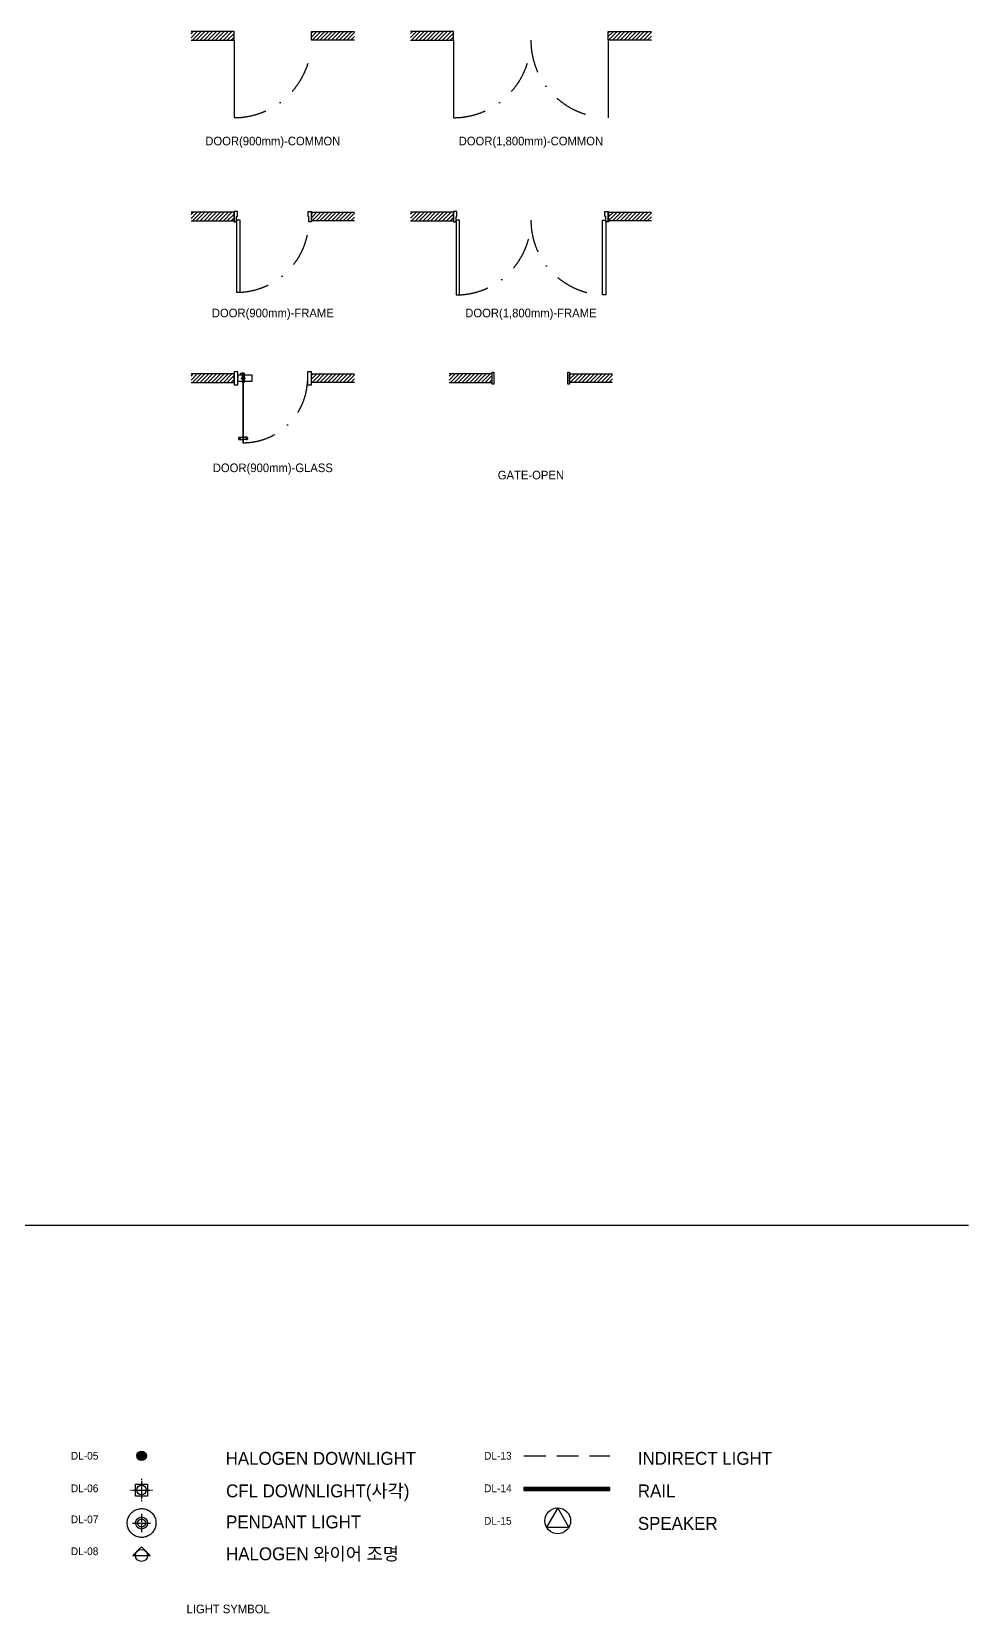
# Model space of a CAD drawing. Header units: millimetres. Extents: x -551172 to 227904, y -3435 to 261611.
# Drawn here: x -451879 to -440991, y 123338 to 141725 of the extents above; entities that cross this region are included whole.
import ezdxf
from ezdxf.enums import TextEntityAlignment as Align

# ---------------------------------------------------------------- set-up
doc = ezdxf.new("R2010")
doc.units = ezdxf.units.MM
doc.header["$LTSCALE"] = 100
doc.linetypes.add('DASHDOT', pattern=[25.4, 12.7, -6.35, 0, -6.35])
doc.linetypes.add('HIDDENX2', pattern=[19.05, 12.7, -6.35])
doc.layers.get('DEFPOINTS').update_dxf_attribs({"color": 248})
for name, color, linetype in [('0 @ 1', 7, 'Continuous'), ('C-LIGHT', 5, 'Continuous'), ('C-LIGHT(IN)', 10, 'HIDDENX2'), ('F-DOOR', 6, 'Continuous'), ('F-HAT', 251, 'Continuous'), ('F-WALL2', 3, 'Continuous'), ('F-WIN', 4, 'Continuous')]:
    doc.layers.add(name, color=color, linetype=linetype)
doc.styles.add('YOURNAME', font='HYWULM.TTF')
pattern_1 = [(45, (-210121.13, 107850.49), (-22.4506403, 22.4506403), [])]

# ---------------------------------------------------------------- blocks, each defined once
blk = doc.blocks.new('F-DOOR-GLASSDOOR')
at = {"layer": 'F-DOOR'}
h = blk.add_hatch(dxfattribs=at)
h.set_pattern_fill('ANSI31', color=8)
h.set_pattern_definition([(45, (34.5617, 278.1484), (-2.24506403, 2.24506403), [])])
edge = h.paths.add_edge_path()
edge.add_spline(control_points=[(-186144, -56113), (-186157, -56113), (-186157, -56126)], knot_values=[0, 0, 0, 0.25, 0.25, 0.25], weights=[1, 0.707107, 1], degree=2, periodic=0)
edge.add_spline(control_points=[(-186157, -56126), (-186157, -56138), (-186144, -56138)], knot_values=[0.75, 0.75, 0.75, 1, 1, 1], weights=[1, 0.707107, 1], degree=2, periodic=0)
edge.add_arc((-186144, -56132), 6.25, 90, 269.0475, ccw=False)
edge.add_arc((-186144, -56120), 6.25, 270, 449.0543)
h.paths.add_polyline_path([(-186066, -56136), (-186066, -56136), (-186066, -56136), (-186066, -56136)])
h = blk.add_hatch(dxfattribs=at)
h.set_pattern_fill('ANSI31', color=8)
h.set_pattern_definition([(45, (119.5622, 278.1484), (-2.24506403, 2.24506403), [])])
edge = h.paths.add_edge_path()
edge.add_spline(control_points=[(-186059, -56113), (-186072, -56113), (-186072, -56126)], knot_values=[0, 0, 0, 0.25, 0.25, 0.25], weights=[1, 0.707107, 1], degree=2, periodic=0)
edge.add_spline(control_points=[(-186072, -56126), (-186072, -56138), (-186059, -56138)], knot_values=[0.75, 0.75, 0.75, 1, 1, 1], weights=[1, 0.707107, 1], degree=2, periodic=0)
edge.add_arc((-186059, -56132), 6.25, 90, 269.0475, ccw=False)
edge.add_arc((-186059, -56120), 6.25, 270, 449.0543)
h.paths.add_polyline_path([(-185981, -56136), (-185981, -56136), (-185981, -56136), (-185981, -56136)])
at = {"layer": 'F-DOOR', "color": 1, "linetype": 'DASHDOT', "ltscale": 0.02}
for p, q in [((-186129, -55426), (-186074, -55426)), ((-186102, -55398), (-186102, -55453))]:
    blk.add_line(p, q, dxfattribs=at)
at = {"layer": 'F-DOOR', "color": 251}
for p, q in [((-186105, -55366), (-186105, -56176)), ((-186099, -56176), (-186099, -55366))]:
    blk.add_line(p, q, dxfattribs=at)
at = {"layer": 'F-DOOR', "color": 5}
for p, q in [((-186144, -56113), (-186107, -56113)), ((-186144, -56138), (-186107, -56138)), ((-186059, -56113), (-186097, -56113)), ((-186059, -56138), (-186097, -56138))]:
    blk.add_line(p, q, dxfattribs=at)
at = {"layer": 'F-DOOR', "color": 8}
for points in [[(-186114, -55466), (-186162, -55466), (-186162, -55386), (-186114, -55386)], [(-186089, -55386), (-186002, -55386), (-186002, -55466), (-186089, -55466)]]:
    blk.add_lwpolyline(points, dxfattribs=at)
at = {"layer": 'F-DOOR', "color": 5, "elevation": 0}
for points in [[(-186107, -55476), (-186107, -55366), (-186114, -55366), (-186114, -55476)], [(-186097, -55476), (-186097, -55366), (-186089, -55366), (-186089, -55476)]]:
    blk.add_lwpolyline(points, close=True, dxfattribs=at)
at = {"layer": 'F-DOOR'}
blk.add_lwpolyline([(-186097, -56174), (-186097, -55368), (-186099, -55366), (-186105, -55366), (-186107, -55368), (-186107, -56174), (-186105, -56176), (-186099, -56176), (-186097, -56174)], dxfattribs=at)
at = {"layer": 'F-DOOR', "color": 8}
for points in [[(-186144, -56138, -0.994521), (-186144, -56126, 0.991782), (-186144, -56113)], [(-186059, -56138, -0.994521), (-186059, -56126, 0.991782), (-186059, -56113)]]:
    blk.add_lwpolyline(points, format="xyb", dxfattribs=at)
blk.add_circle((-186102, -55426), 7.5, dxfattribs=at)
at = {"layer": 'F-DOOR', "color": 1, "linetype": 'DASHDOT', "ltscale": 0.03}
blk.add_arc((-186102, -55426), 60, 90, 180, dxfattribs=at)
at = {"layer": 'F-DOOR', "color": 1, "linetype": 'DASHDOT', "ltscale": 0.3}
blk.add_arc((-186102, -55426), 750, 270, 0, dxfattribs=at)
at = {"layer": 'F-DOOR', "color": 5}
for points in [[(-186157, -56126), (-186157, -56113), (-186144, -56113), (-186132, -56113), (-186132, -56126), (-186132, -56138), (-186144, -56138), (-186157, -56138), (-186157, -56126)], [(-186072, -56126), (-186072, -56113), (-186059, -56113), (-186047, -56113), (-186047, -56126), (-186047, -56138), (-186059, -56138), (-186072, -56138), (-186072, -56126)]]:
    blk.add_rational_spline(points, [1, 0.707106781187, 1, 0.707106781187, 1, 0.707106781187, 1, 0.707106781187, 1], degree=2, knots=[0, 0, 0, 0.25, 0.25, 0.5, 0.5, 0.75, 0.75, 1, 1, 1], dxfattribs=at)
at = {"layer": 'F-WIN'}
for points in [[(-186207, -55501), (-186162, -55501), (-186162, -55351), (-186207, -55351)], [(-185352, -55501), (-185307, -55501), (-185307, -55351), (-185352, -55351)]]:
    blk.add_lwpolyline(points, close=True, dxfattribs=at)
blk = doc.blocks.new('F-DOOR-900-2')
at = {"layer": 'F-DOOR'}
for points in [[(-189798, -34791), (-189838, -34791), (-189838, -34911), (-189808, -34911), (-189808, -34891), (-189808, -34851), (-189798, -34851)], [(-189768, -34891), (-189808, -34891), (-189808, -35731), (-189768, -35731)], [(-188978, -34791), (-188938, -34791), (-188938, -34911), (-188968, -34911), (-188968, -34891), (-188968, -34851), (-188978, -34851)]]:
    blk.add_lwpolyline(points, close=True, dxfattribs=at)
at = {"layer": 'F-DOOR', "color": 1, "linetype": 'DASHDOT', "ltscale": 0.3}
blk.add_arc((-189808, -34891), 840, 270, 0, dxfattribs=at)
blk = doc.blocks.new('F-DOOR-1800-1')
at = {"layer": 'F-DOOR'}
for p, q in [((-239405, 28977), (-239405, 28077)), ((-237605, 28977), (-237605, 28077))]:
    blk.add_line(p, q, dxfattribs=at)
at = {"layer": 'F-DOOR', "color": 1, "linetype": 'DASHDOT', "ltscale": 0.3}
for centre, start, end in [((-239405, 28977), 270, 0), ((-237605, 28977), 180, 270)]:
    blk.add_arc(centre, 900, start, end, dxfattribs=at)
blk = doc.blocks.new('F-DOOR-1800-2')
at = {"layer": 'F-DOOR'}
for points in [[(-236239, 29087), (-236279, 29087), (-236279, 28967), (-236249, 28967), (-236249, 28977), (-236249, 29027), (-236239, 29027)], [(-234519, 29087), (-234479, 29087), (-234479, 28967), (-234509, 28967), (-234509, 28977), (-234509, 29027), (-234519, 29027)], [(-236209, 28987), (-236249, 28987), (-236249, 28117), (-236209, 28117)], [(-234549, 28987), (-234509, 28987), (-234509, 28117), (-234549, 28117)]]:
    blk.add_lwpolyline(points, close=True, dxfattribs=at)
at = {"layer": 'F-DOOR', "color": 1, "linetype": 'DASHDOT', "ltscale": 0.3}
for centre, start, end in [((-236249, 28987), 270, 0), ((-234509, 28987), 180, 270)]:
    blk.add_arc(centre, 870, start, end, dxfattribs=at)
blk = doc.blocks.new('F-DOOR-900-1')
at = {"layer": 'F-DOOR'}
blk.add_line((-185614, -32456), (-185614, -33356), dxfattribs=at)
at = {"layer": 'F-DOOR', "color": 1, "linetype": 'DASHDOT', "ltscale": 0.3}
blk.add_arc((-185614, -32456), 900, 270, 0, dxfattribs=at)

msp = doc.modelspace()

# ---------------------------------------------------------------- hatches: boundary and pattern name
at = {"layer": 'C-LIGHT', "ltscale": 10}
msp.add_hatch(color=1, dxfattribs=at).paths.add_polyline_path([(-450545.2, 125170.1, 1), (-450656.1, 125170.1, 1)])
at = {"layer": 'F-HAT'}
h = msp.add_hatch(dxfattribs=at)
h.set_pattern_fill('ANSI31', color=256, scale=10)
h.set_pattern_definition([(45, (-210121.13, 109950.642), (-22.4506403, 22.4506403), [])])
h.paths.add_polyline_path([(-448125.8, 141724.8), (-448625.8, 141724.8), (-448625.8, 141624.8), (-448125.8, 141624.8)])
h.paths.add_polyline_path([(-449525.8, 141724.8), (-450025.8, 141724.8), (-450025.8, 141624.8), (-449525.8, 141624.8)])
h = msp.add_hatch(dxfattribs=at)
h.set_pattern_fill('ANSI31', color=256, scale=10)
h.set_pattern_definition([(45, (-207571.205, 112647.314), (-22.4506403, 22.4506403), [])])
h.paths.add_polyline_path([(-444675.9, 141724.8), (-445175.9, 141724.8), (-445175.9, 141624.8), (-444675.9, 141624.8)])
h.paths.add_polyline_path([(-446975.9, 141724.8), (-447475.9, 141724.8), (-447475.9, 141624.8), (-446975.9, 141624.8)])
h = msp.add_hatch(dxfattribs=at)
h.set_pattern_fill('ANSI31', color=256, scale=10)
h.set_pattern_definition(pattern_1)
h.paths.add_polyline_path([(-448125.8, 139624.6), (-448625.8, 139624.6), (-448625.8, 139524.6), (-448125.8, 139524.6)])
h.paths.add_polyline_path([(-449525.8, 139624.6), (-450025.8, 139624.6), (-450025.8, 139524.6), (-449525.8, 139524.6)])
h = msp.add_hatch(dxfattribs=at)
h.set_pattern_fill('ANSI31', color=256, scale=10)
h.set_pattern_definition(pattern_1)
h.paths.add_polyline_path([(-448125.8, 139624.6), (-448625.8, 139624.6), (-448625.8, 139524.6), (-448125.8, 139524.6)])
h.paths.add_polyline_path([(-449525.8, 139624.6), (-450025.8, 139624.6), (-450025.8, 139524.6), (-449525.8, 139524.6)])
h = msp.add_hatch(dxfattribs=at)
h.set_pattern_fill('ANSI31', color=256, scale=10)
h.set_pattern_definition([(45, (-207571.205, 110547.163), (-22.4506403, 22.4506403), [])])
h.paths.add_polyline_path([(-444675.9, 139624.6), (-445175.9, 139624.6), (-445175.9, 139524.6), (-444675.9, 139524.6)])
h.paths.add_polyline_path([(-446975.9, 139624.6), (-447475.9, 139624.6), (-447475.9, 139524.6), (-446975.9, 139524.6)])
h = msp.add_hatch(dxfattribs=at)
h.set_pattern_fill('ANSI31', color=256, scale=10)
h.set_pattern_definition([(45, (-210121.13, 105971.9), (-22.4506403, 22.4506403), [])])
h.paths.add_polyline_path([(-449525.8, 137646), (-449525.8, 137746), (-450025.8, 137746), (-450025.8, 137646)])
h.paths.add_polyline_path([(-448625.8, 137746), (-448625.8, 137646), (-448125.8, 137646), (-448125.8, 137746)])
h = msp.add_hatch(dxfattribs=at)
h.set_pattern_fill('ANSI31', color=256, scale=10)
h.set_pattern_definition([(45, (-207121.205, 105971.9), (-22.4506403, 22.4506403), [])])
h.paths.add_polyline_path([(-445125.9, 137746), (-445625.9, 137746), (-445625.9, 137646), (-445125.9, 137646)])
h.paths.add_polyline_path([(-446525.9, 137746), (-447025.9, 137746), (-447025.9, 137646), (-446525.9, 137646)])

# ---------------------------------------------------------------- linework, layer by layer
at = {"layer": 'C-LIGHT', "color": 1}
for p, q in [((-450602, 124900.9), (-450602, 124886.9)), ((-450602, 124876.4), (-450602, 124666.4)), ((-450731.5, 124771.4), (-450717.5, 124771.4)), ((-450707, 124771.4), (-450497, 124771.4)), ((-450486.5, 124771.4), (-450472.5, 124771.4)), ((-446156.7, 124789.1), (-445156.7, 124789.1)), ((-446156.7, 124779.1), (-445156.7, 124779.1)), ((-450602, 124655.9), (-450602, 124641.9)), ((-450601.1, 124493.5, 0), (-450601.1, 124395.5, 0)), ((-450706.1, 124388.5, 0), (-450608.1, 124388.5, 0)), ((-450601.1, 124381.5, 0), (-450601.1, 124283.5, 0)), ((-450594.1, 124388.5, 0), (-450496.1, 124388.5, 0))]:
    msp.add_line(p, q, dxfattribs=at)
at = {"layer": 'C-LIGHT', "color": 1, "ltscale": 10}
for p, q in [((-450602, 124110.4), (-450701, 124011.5)), ((-450602, 124110.4), (-450503, 124011.5)), ((-450701, 124011.5), (-450503, 124011.5))]:
    msp.add_line(p, q, dxfattribs=at)
at = {"layer": 'C-LIGHT', "ltscale": 10}
msp.add_lwpolyline([(-450672, 124841.4), (-450532, 124841.4), (-450532, 124701.4), (-450672, 124701.4)], close=True, dxfattribs=at)
at = {"layer": 'C-LIGHT', "color": 1}
msp.add_lwpolyline([(-446156.7, 124767.6), (-445156.7, 124767.6), (-445156.7, 124800.6), (-446156.7, 124800.6)], close=True, dxfattribs=at)
at = {"layer": 'C-LIGHT'}
msp.add_lwpolyline([(-445634.4, 124338.7), (-445764.3, 124563.7), (-445894.2, 124338.7)], close=True, dxfattribs=at)
at = {"layer": 'C-LIGHT', "color": 1, "ltscale": 10}
for centre, radius in [((-450600.7, 125170.1), 55.4), ((-450602, 124011.5), 70)]:
    msp.add_circle(centre, radius, dxfattribs=at)
at = {"layer": 'C-LIGHT', "color": 7, "ltscale": 10}
msp.add_circle((-450602, 124771.4), 56, dxfattribs=at)
at = {"layer": 'C-LIGHT'}
msp.add_circle((-445764.3, 124413.7), 150, dxfattribs=at)
at = {"layer": 'C-LIGHT', "color": 7, "ltscale": 10}
msp.add_ellipse((-450601.1, 124388.5, 0), major_axis=(-70, 0.4), ratio=1, start_param=1.5712934, end_param=7.8544787, dxfattribs=at)
at = {"layer": 'C-LIGHT'}
for points, knots in [([(-450602, 124221.3, 0), (-450596.9, 124221.3, 0), (-450591.8, 124221.5, 0), (-450578.2, 124222.6, 0), (-450569.7, 124224, 0), (-450553, 124228.1, 0), (-450544.9, 124230.8, 0), (-450529, 124237.4, 0), (-450521.4, 124241.3, 0), (-450506.7, 124250.2, 0), (-450499.8, 124255.2, 0), (-450486.7, 124266.2, 0), (-450480.5, 124272.3, 0), (-450469.3, 124285.2, 0), (-450464.2, 124292.1, 0), (-450455, 124306.6, 0), (-450451, 124314.2, 0), (-450444.2, 124329.9, 0), (-450441.4, 124338.1, 0), (-450437.1, 124354.6, 0), (-450435.6, 124363.1, 0), (-450433.8, 124380.2, 0), (-450433.6, 124388.7, 0), (-450434.5, 124405.9, 0), (-450435.6, 124414.4, 0), (-450439.1, 124431.2, 0), (-450441.5, 124439.4, 0), (-450447.6, 124455.5, 0), (-450451.2, 124463.2, 0), (-450459.6, 124478.2, 0), (-450464.4, 124485.3, 0), (-450475, 124498.8, 0), (-450480.9, 124505.1, 0), (-450493.4, 124516.8, 0), (-450500.1, 124522.1, 0), (-450514.3, 124531.7, 0), (-450521.8, 124536, 0), (-450537.3, 124543.3, 0), (-450545.3, 124546.4, 0), (-450561.7, 124551.3, 0), (-450570.1, 124553.1, 0), (-450587.1, 124555.4, 0), (-450595.7, 124555.9, 0), (-450612.8, 124555.5, 0), (-450621.4, 124554.7, 0), (-450638.3, 124551.8, 0), (-450646.6, 124549.6, 0), (-450662.8, 124544.1, 0), (-450670.7, 124540.8, 0), (-450685.9, 124532.8, 0), (-450693.2, 124528.3, 0), (-450707, 124518.1, 0), (-450713.6, 124512.5, 0), (-450725.6, 124500.4, 0), (-450731.2, 124493.9, 0), (-450741.3, 124480, 0), (-450745.8, 124472.7, 0), (-450753.7, 124457.4, 0), (-450757, 124449.5, 0), (-450762.4, 124433.3, 0), (-450764.5, 124424.9, 0), (-450767.4, 124408, 0), (-450768.1, 124399.5, 0), (-450768.4, 124382.3, 0), (-450767.9, 124373.8, 0), (-450765.5, 124356.8, 0), (-450763.6, 124348.4, 0), (-450758.7, 124332, 0), (-450755.6, 124324, 0), (-450748.2, 124308.5, 0), (-450743.9, 124301.1, 0), (-450734.2, 124286.9, 0), (-450728.8, 124280.2, 0), (-450717.1, 124267.7, 0), (-450710.7, 124262, 0), (-450697.2, 124251.4, 0), (-450690, 124246.7, 0), (-450675.1, 124238.3, 0), (-450667.3, 124234.7, 0), (-450651.2, 124228.7, 0), (-450642.9, 124226.4, 0), (-450626.1, 124223, 0), (-450617.6, 124221.9, 0), (-450606.7, 124221.4, 0), (-450604.3, 124221.3, 0), (-450602, 124221.3, 0)], [1.5712934, 1.5712934, 1.5712934, 1.5712934, 1.662694, 1.662694, 1.8164285, 1.8164285, 1.9701629, 1.9701629, 2.1238974, 2.1238974, 2.2776318, 2.2776318, 2.4313663, 2.4313663, 2.5851007, 2.5851007, 2.7388352, 2.7388352, 2.8925696, 2.8925696, 3.0463041, 3.0463041, 3.2000386, 3.2000386, 3.353773, 3.353773, 3.5075075, 3.5075075, 3.6612419, 3.6612419, 3.8149764, 3.8149764, 3.9687108, 3.9687108, 4.1224453, 4.1224453, 4.2761797, 4.2761797, 4.4299142, 4.4299142, 4.5836486, 4.5836486, 4.7373831, 4.7373831, 4.8911176, 4.8911176, 5.044852, 5.044852, 5.1985865, 5.1985865, 5.3523209, 5.3523209, 5.5060554, 5.5060554, 5.6597898, 5.6597898, 5.8135243, 5.8135243, 5.9672587, 5.9672587, 6.1209932, 6.1209932, 6.2747276, 6.2747276, 6.4284621, 6.4284621, 6.5821966, 6.5821966, 6.735931, 6.735931, 6.8896655, 6.8896655, 7.0433999, 7.0433999, 7.1971344, 7.1971344, 7.3508688, 7.3508688, 7.5046033, 7.5046033, 7.6583377, 7.6583377, 7.8120722, 7.8120722, 7.8544787, 7.8544787, 7.8544787, 7.8544787]), ([(-450601.3, 124342.8, 0), (-450599.5, 124342.8, 0), (-450597.7, 124342.9, 0), (-450593.5, 124343.4, 0), (-450591.1, 124343.8, 0), (-450587.1, 124345, 0), (-450585.4, 124345.6, 0), (-450582, 124346.9, 0), (-450580.3, 124347.7, 0), (-450576.3, 124350, 0), (-450573.9, 124351.7, 0), (-450570.4, 124354.6, 0), (-450569.2, 124355.8, 0), (-450566.8, 124358.2, 0), (-450565.7, 124359.5, 0), (-450563, 124363.1, 0), (-450561.5, 124365.5, 0), (-450559.5, 124369.5, 0), (-450558.8, 124371.1, 0), (-450557.6, 124374.4, 0), (-450557.1, 124376, 0), (-450556.1, 124380.1, 0), (-450555.7, 124382.6, 0), (-450555.4, 124386.8, 0), (-450555.3, 124388.5, 0), (-450555.5, 124391.9, 0), (-450555.6, 124393.6, 0), (-450556.2, 124397.5, 0), (-450556.7, 124399.8, 0), (-450558.1, 124404.1, 0), (-450558.9, 124406.3, 0), (-450560.7, 124409.9, 0), (-450561.5, 124411.5, 0), (-450564, 124415.4, 0), (-450565.7, 124417.6, 0), (-450568.8, 124420.9, 0), (-450570, 124422.1, 0), (-450572.7, 124424.3, 0), (-450574, 124425.4, 0), (-450577.7, 124427.9, 0), (-450580.2, 124429.2, 0), (-450584.3, 124431.1, 0), (-450586, 124431.7, 0), (-450589.5, 124432.7, 0), (-450591.2, 124433.2, 0), (-450594.8, 124433.8, 0), (-450596.6, 124434, 0), (-450600.6, 124434.3, 0), (-450602.8, 124434.2, 0), (-450607.2, 124433.8, 0), (-450609.4, 124433.5, 0), (-450613.7, 124432.5, 0), (-450615.8, 124431.8, 0), (-450619.5, 124430.4, 0), (-450621, 124429.6, 0), (-450624.1, 124428, 0), (-450625.5, 124427.1, 0), (-450628.5, 124425.1, 0), (-450630, 124423.9, 0), (-450632.8, 124421.4, 0), (-450634.1, 124420.1, 0), (-450636.6, 124417.3, 0), (-450637.7, 124415.8, 0), (-450640, 124412.5, 0), (-450641.1, 124410.6, 0), (-450642.8, 124407.1, 0), (-450643.5, 124405.5, 0), (-450645, 124401.3, 0), (-450645.7, 124398.6, 0), (-450646.4, 124394.1, 0), (-450646.6, 124392.4, 0), (-450646.8, 124388.9, 0), (-450646.8, 124387.2, 0), (-450646.5, 124383, 0), (-450646.1, 124380.5, 0), (-450645.2, 124376.4, 0), (-450644.7, 124374.8, 0), (-450643.5, 124371.6, 0), (-450642.9, 124370, 0), (-450641.1, 124366.4, 0), (-450639.9, 124364.4, 0), (-450637.3, 124360.5, 0), (-450635.8, 124358.7, 0), (-450633, 124355.7, 0), (-450631.7, 124354.5, 0), (-450628.5, 124351.9, 0), (-450626.5, 124350.5, 0), (-450623, 124348.4, 0), (-450621.4, 124347.6, 0), (-450618.3, 124346.1, 0), (-450616.7, 124345.5, 0), (-450613.2, 124344.4, 0), (-450611.3, 124343.9, 0), (-450607.5, 124343.2, 0), (-450605.6, 124343, 0), (-450602.9, 124342.8, 0), (-450602.1, 124342.8, 0), (-450601.3, 124342.8, 0)], [1.5712934, 1.5712934, 1.5712934, 1.5712934, 1.6899979, 1.6899979, 1.8476451, 1.8476451, 1.967153, 1.967153, 2.0866608, 2.0866608, 2.2740868, 2.2740868, 2.3865434, 2.3865434, 2.4989999, 2.4989999, 2.681541, 2.681541, 2.7948642, 2.7948642, 2.9081873, 2.9081873, 3.0719011, 3.0719011, 3.1839715, 3.1839715, 3.2960419, 3.2960419, 3.4460504, 3.4460504, 3.596059, 3.596059, 3.713828, 3.713828, 3.8971299, 3.8971299, 4.0103158, 4.0103158, 4.1235017, 4.1235017, 4.3039341, 4.3039341, 4.42233, 4.42233, 4.5407259, 4.5407259, 4.6591217, 4.6591217, 4.8042894, 4.8042894, 4.9494571, 4.9494571, 5.0946248, 5.0946248, 5.2076442, 5.2076442, 5.3206635, 5.3206635, 5.4437683, 5.4437683, 5.5668731, 5.5668731, 5.6899779, 5.6899779, 5.8323156, 5.8323156, 5.9467003, 5.9467003, 6.1275598, 6.1275598, 6.241522, 6.241522, 6.3554843, 6.3554843, 6.5193795, 6.5193795, 6.6312538, 6.6312538, 6.7431282, 6.7431282, 6.8960967, 6.8960967, 7.0490653, 7.0490653, 7.1658773, 7.1658773, 7.3219883, 7.3219883, 7.4357277, 7.4357277, 7.549467, 7.549467, 7.6764626, 7.6764626, 7.8034581, 7.8034581, 7.8544787, 7.8544787, 7.8544787, 7.8544787])]:
    msp.add_open_spline(points, degree=3, knots=knots, dxfattribs=at)
at = {"layer": 'C-LIGHT(IN)', "ltscale": 0.2}
msp.add_line((-446156.7, 125170.1), (-445156.7, 125170.1), dxfattribs=at)
at = {"layer": 'DEFPOINTS', "color": 156}
msp.add_line((-464835.8, 127851.8), (-440990.9, 127851.8), dxfattribs=at)
at = {"layer": 'F-DOOR'}
for points in [[(-446525.9, 137766), (-446505.9, 137766), (-446505.9, 137626), (-446525.9, 137626)], [(-445645.9, 137766), (-445625.9, 137766), (-445625.9, 137626), (-445645.9, 137626)]]:
    msp.add_lwpolyline(points, close=True, dxfattribs=at)
at = {"layer": 'F-WALL2'}
for points in [[(-450025.8, 141624.8), (-449525.8, 141624.8), (-449525.8, 141724.8), (-450025.8, 141724.8)], [(-448125.8, 141624.8), (-448625.8, 141624.8), (-448625.8, 141724.8), (-448125.8, 141724.8)], [(-447475.9, 141624.8), (-446975.9, 141624.8), (-446975.9, 141724.8), (-447475.9, 141724.8)], [(-444675.9, 141624.8), (-445175.9, 141624.8), (-445175.9, 141724.8), (-444675.9, 141724.8)], [(-450025.8, 139524.6), (-449525.8, 139524.6), (-449525.8, 139624.6), (-450025.8, 139624.6)], [(-448125.8, 139524.6), (-448625.8, 139524.6), (-448625.8, 139624.6), (-448125.8, 139624.6)], [(-447475.9, 139524.6), (-446975.9, 139524.6), (-446975.9, 139624.6), (-447475.9, 139624.6)], [(-444675.9, 139524.6), (-445175.9, 139524.6), (-445175.9, 139624.6), (-444675.9, 139624.6)], [(-450025.8, 137646), (-449525.8, 137646), (-449525.8, 137746), (-450025.8, 137746)], [(-448125.8, 137646), (-448625.8, 137646), (-448625.8, 137746), (-448125.8, 137746)], [(-447025.9, 137646), (-446525.9, 137646), (-446525.9, 137746), (-447025.9, 137746)], [(-445125.9, 137646), (-445625.9, 137646), (-445625.9, 137746), (-445125.9, 137746)]]:
    msp.add_lwpolyline(points, dxfattribs=at)

# ---------------------------------------------------------------- block references
at = {"layer": 'F-DOOR', "color": 1, "linetype": 'DASHDOT', "ltscale": 0.3}
for name, p in [('F-DOOR-900-1', (-263911.4, 174080.9)), ('F-DOOR-1800-1', (-207571.2, 112647.3)), ('F-DOOR-900-2', (-259688.2, 174425.5)), ('F-DOOR-1800-2', (-210696.5, 110547.2))]:
    msp.add_blockref(name, p, dxfattribs=at)
at = {"layer": 'F-DOOR'}
msp.add_blockref('F-DOOR-GLASSDOOR', (-263319.2, 193121.9), dxfattribs=at)

# ---------------------------------------------------------------- texts
at = {"layer": '0 @ 1', "color": 7, "style": 'YOURNAME'}
for s, p in [('DOOR(900mm)-COMMON', (-449075.8, 140503)), ('DOOR(1,800mm)-COMMON', (-446075.9, 140503)), ('DOOR(900mm)-FRAME', (-449075.8, 138504.1)), ('DOOR(1,800mm)-FRAME', (-446075.9, 138504.1)), ('DOOR(900mm)-GLASS', (-449075.8, 136704.5)), ('GATE-OPEN', (-446075.9, 136620))]:
    msp.add_text(s, height=100, dxfattribs=at).set_placement(p, align=Align.TOP_CENTER)
for s, p in [('DL-05', (-451263.6, 125170.1)), ('DL-13', (-446460.1, 125170.1)), ('DL-06', (-451263.6, 124791.9)), ('DL-14', (-446460.1, 124791.9)), ('DL-07', (-451263.6, 124430.9, 0)), ('DL-15', (-446460.1, 124413.7)), ('DL-08', (-451263.6, 124060.3))]:
    msp.add_text(s, height=90, dxfattribs=at).set_placement(p, align=Align.MIDDLE_CENTER)
at = {"layer": '0 @ 1', "style": 'YOURNAME'}
for s, p in [('HALOGEN DOWNLIGHT', (-449623.7, 125065.2, 0)), ('INDIRECT LIGHT', (-444832.5, 125065.2, 0)), ('CFL DOWNLIGHT(사각)', (-449619, 124686.9, 0)), ('RAIL', (-444832.5, 124686.9, 0)), ('PENDANT LIGHT', (-449619, 124325.9, 0)), ('SPEAKER', (-444832.5, 124308.7, 0)), ('HALOGEN 와이어 조명', (-449619, 123955.3, 0))]:
    msp.add_text(s, height=150, dxfattribs=at).set_placement(p)
at = {"layer": '0 @ 1', "color": 3, "style": 'YOURNAME'}
msp.add_text('LIGHT SYMBOL', height=100, dxfattribs=at).set_placement((-449595, 123439.6), align=Align.TOP_CENTER)

doc.saveas('drawing.dxf')
